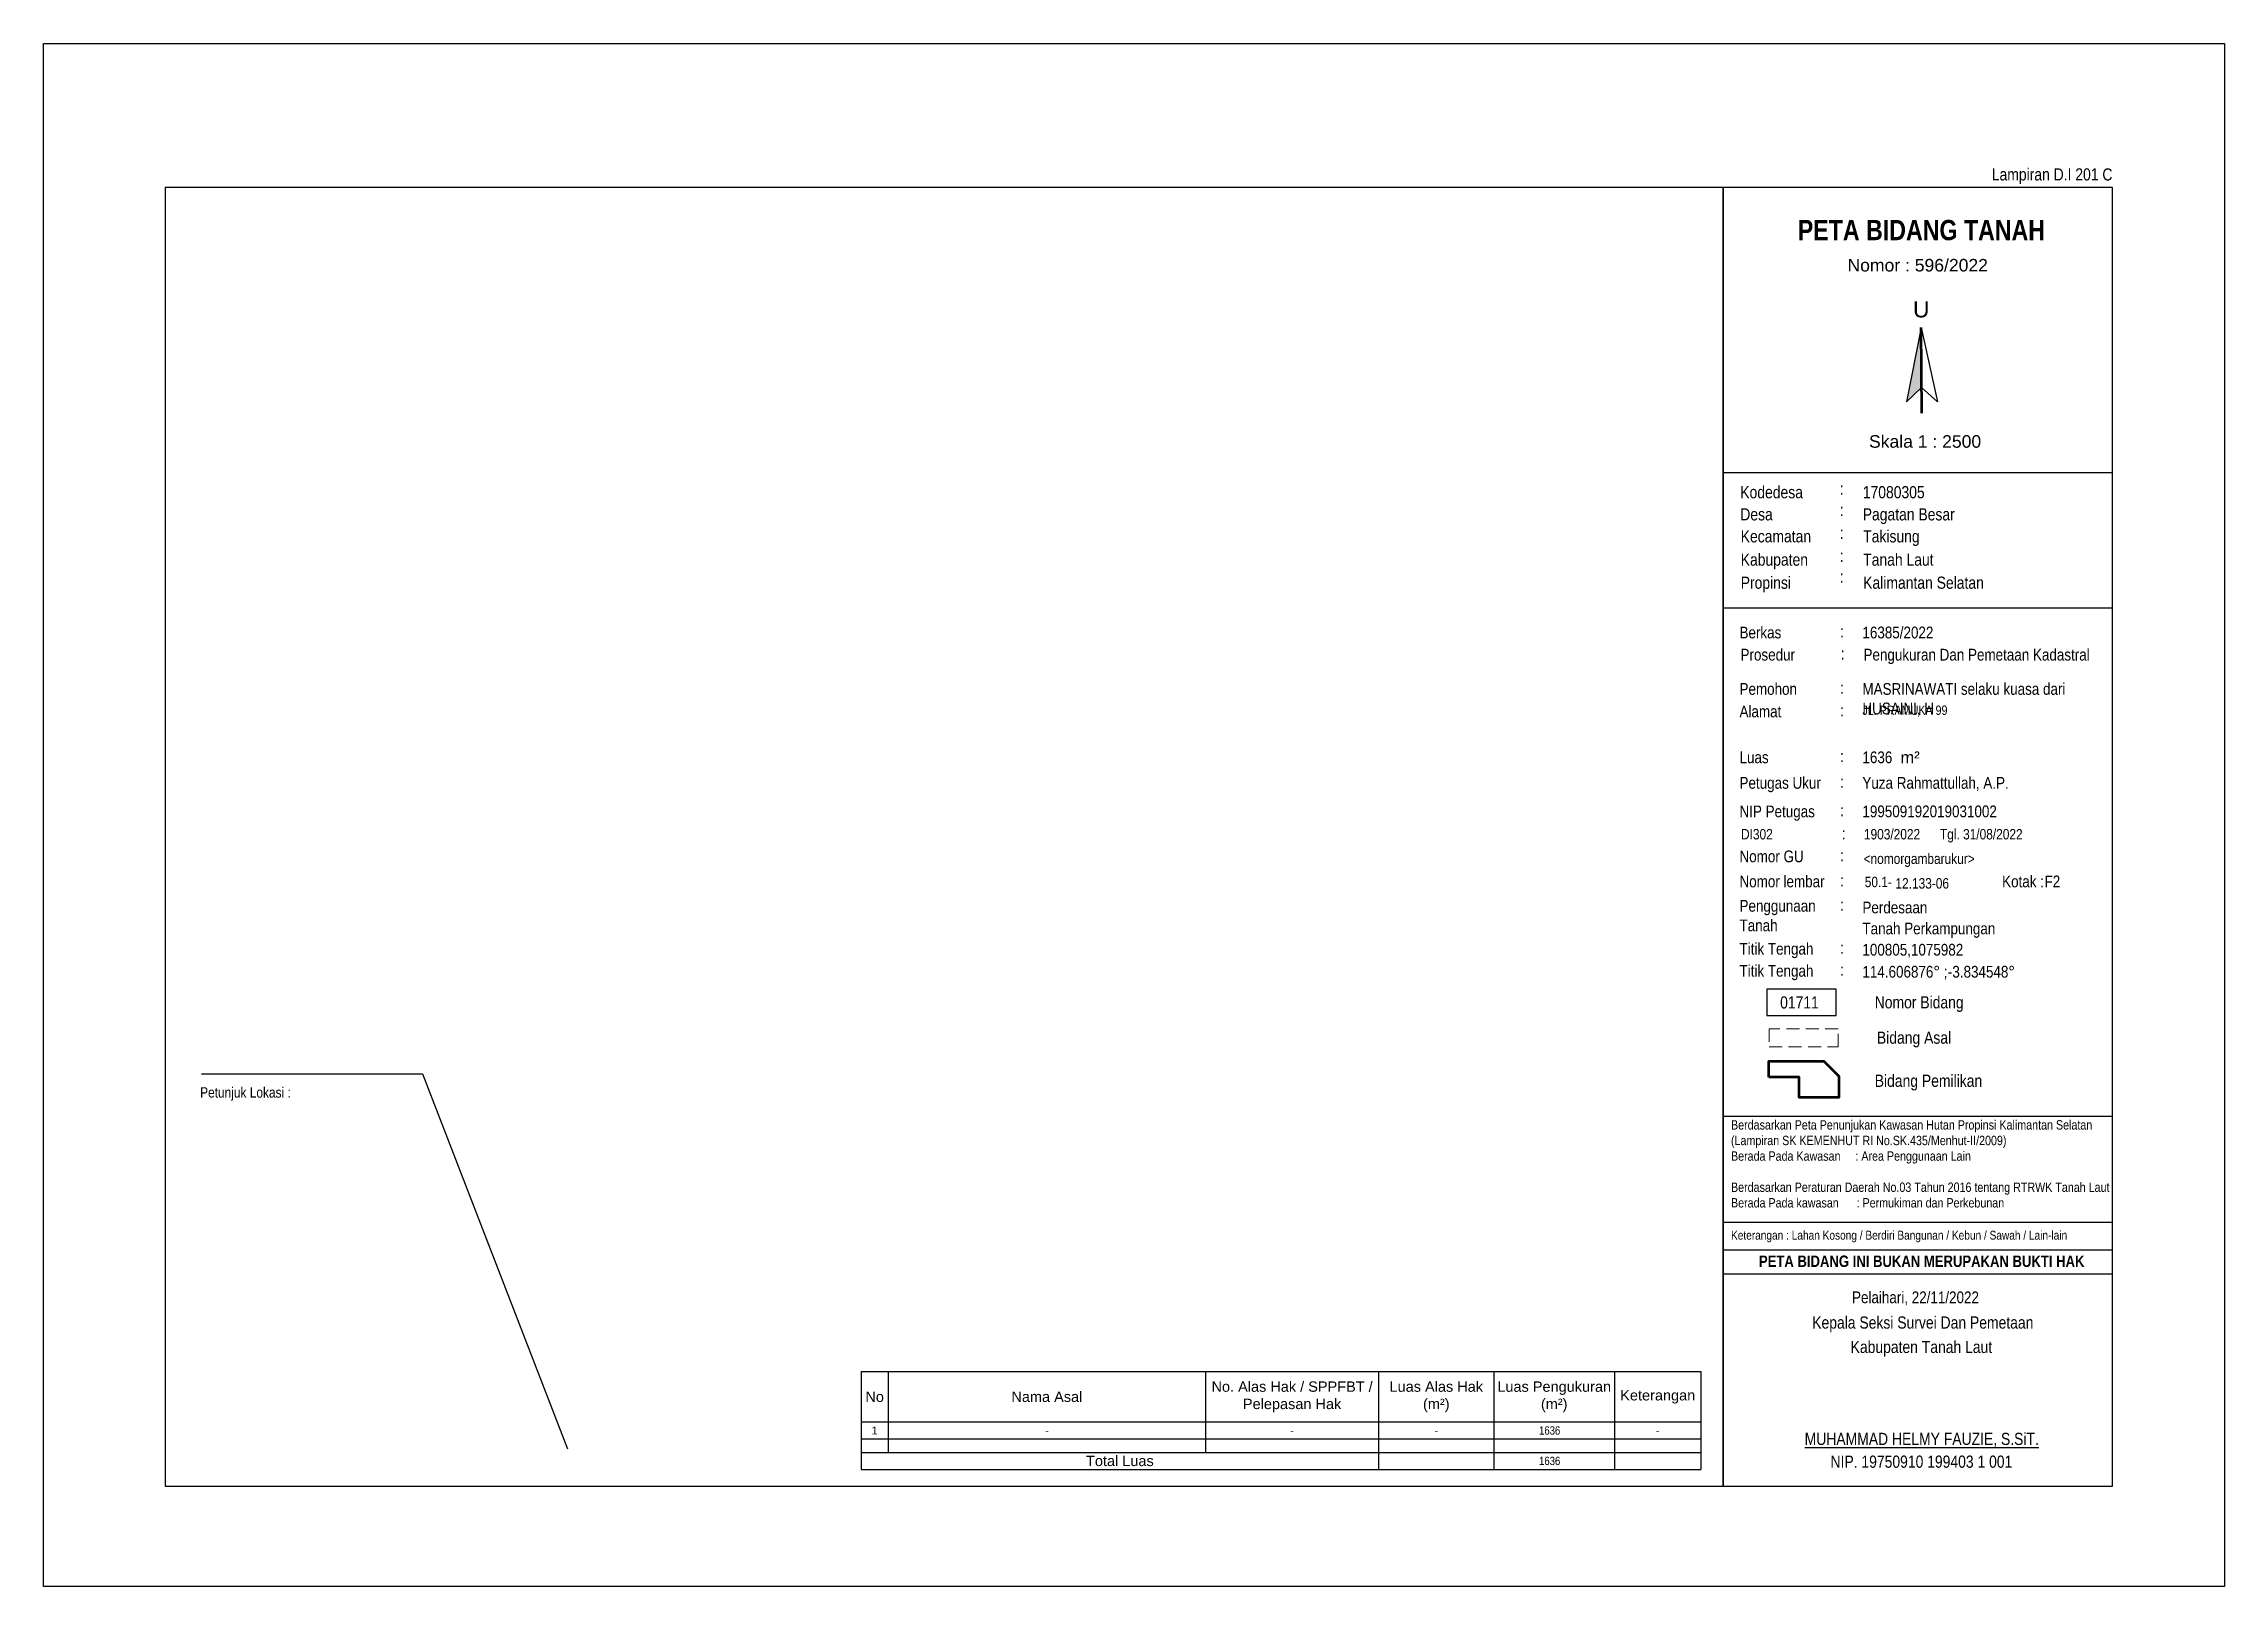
# Paper-space layout 'Peta Bidang A3' of a CAD drawing. Header units: inches, sheet in millimetres. Extents: x -6 to 414, y -18 to 279.
import ezdxf
from ezdxf.enums import TextEntityAlignment as Align

# ---------------------------------------------------------------- set-up
doc = ezdxf.new("R2010")
doc.units = ezdxf.units.IN
doc.linetypes.add('DASHED', pattern=[0.75, 0.5, -0.25])
doc.layers.add('Not Plotteable', color=7, linetype='Continuous', plot=False)
doc.styles.add('ARIAL', font='arial.ttf')
doc.styles.add('STYLE5', font='arial.ttf')

# ---------------------------------------------------------------- blocks, each defined once
blk = doc.blocks.new('*T24')
at = {"color": 0, "linetype": 'ByBlock', "lineweight": -2, "transparency": 16777216}
for p, q in [((0, 0), (161.75, 0)), ((0, 0), (0, -18.82)), ((5.2, 0), (5.2, -15.56)), ((66.33, 0), (66.33, -15.56)), ((99.67, 0), (99.67, -18.82)), ((121.87, 0), (121.87, -18.82)), ((145.1, 0), (145.1, -18.82)), ((161.75, 0), (161.75, -18.82)), ((0, -9.69), (161.75, -9.69)), ((0, -12.96), (161.75, -12.96)), ((0, -15.56), (161.75, -15.56)), ((0, -18.82), (161.75, -18.82))]:
    blk.add_line(p, q, dxfattribs=at)
at = {"color": 0, "transparency": 16777216, "attachment_point": 5, "style": 'ARIAL'}
for s, insert, char_height, width in [('No', (2.6, -4.84), 2, 4.8031), ('Nama Asal', (35.77, -4.84), 2, 60.7255), ('No. Alas Hak / SPPFBT / Pelepasan Hak', (83, -4.84), 2, 32.939), ('Luas Alas Hak\\P({\\C256;m²})', (110.77, -4.84), 2, 21.8035), ('Luas Pengukuran \\P({\\C256;m²})', (133.48, -4.84), 2, 22.8245), ('Keterangan', (153.42, -4.84), 2, 16.2512), ('1', (2.6, -11.32), 1.5, 4.6031), ('-', (35.77, -11.32), 1.5, 60.5255), ('-', (83, -11.32), 1.5, 32.739), ('-', (110.77, -11.32), 1.5, 21.6035), ('-', (153.42, -11.32), 1.5, 16.0512), ('Total Luas', (49.83, -17.19), 2, 99.0675)]:
    blk.add_mtext(s, dxfattribs=dict(at, insert=insert, char_height=char_height, width=width))

psp = doc.layouts.new('Peta Bidang A3')

# ---------------------------------------------------------------- hatches: boundary and pattern name
psp.add_hatch(color=256).paths.add_polyline_path([(356.01, 224.65), (353.17, 210.29), (356.1, 213.14)])

# ---------------------------------------------------------------- linework, layer by layer
for p, q in [((356.01, 224.65), (353.17, 210.29)), ((356.01, 224.65), (359.15, 210.29)), ((353.17, 210.29), (356.04, 213.08)), ((359.15, 210.29), (356.04, 213.08)), ((317.84, 196.7), (392.84, 196.7)), ((317.84, 170.67), (392.84, 170.67)), ((317.84, 72.81), (392.84, 72.81)), ((317.84, 52.4), (392.84, 52.4)), ((317.84, 47.05), (392.84, 47.05)), ((317.84, 42.41), (392.84, 42.41))]:
    psp.add_line(p, q)
at = {"linetype": 'Continuous', "lineweight": 53}
psp.add_line((356.13, 208.13), (356.01, 224.65), dxfattribs=at)
at = {"linetype": 'Continuous'}
psp.add_lwpolyline([(17.84, 1.54), (317.84, 1.54), (317.84, 251.54), (17.84, 251.54)], close=True, dxfattribs=at)
psp.add_lwpolyline([(317.84, 1.54), (392.84, 1.54), (392.84, 251.56), (317.84, 251.54)], close=True)
at = {"lineweight": 30}
psp.add_lwpolyline([(326.3, 92.16), (339.61, 92.16), (339.61, 97.24), (326.3, 97.24)], close=True, dxfattribs=at)
at = {"color": 252, "linetype": 'DASHED', "lineweight": 9, "ltscale": 5}
psp.add_lwpolyline([(326.73, 86.16), (340.04, 86.16), (340.04, 89.59), (326.73, 89.59)], close=True, dxfattribs=at)
psp.add_lwpolyline([(24.83, 80.92), (67.4, 80.92), (95.27, 8.73)])
at = {"lineweight": 53}
psp.add_lwpolyline([(326.66, 80.27), (326.66, 83.4), (337.23, 83.4), (340.17, 80.47), (340.17, 76.36), (332.53, 76.36), (332.53, 80.27), (326.66, 80.27)], dxfattribs=at)
at = {"layer": 'Not Plotteable', "color": 254}
psp.add_lwpolyline([(-5.6, -17.73), (-5.6, 279.27), (414.4, 279.27), (414.4, -17.73)], close=True, dxfattribs=at)

# ---------------------------------------------------------------- block references
psp.add_blockref('*T24', (151.85, 23.6))

# ---------------------------------------------------------------- texts
at = {"color": 7, "style": 'STYLE5'}
psp.add_text('U', height=3.12, dxfattribs=at).set_placement((356.01, 226.56), align=Align.CENTER)
for s, insert, char_height, width, attachment_point in [('{\\fArial Narrow|b0|i0|c0|p34;Lampiran D.I 201 C}', (392.84, 255.26), 2.3389, 31.653, 3), ('{\\fArial Narrow|b1|i0|c0|p34;PETA BIDANG TANAH}', (356.05, 243.35), 3.8982, 70.8347, 5), ('{\\fArial Narrow|b0|i0|c0|p34;Kodedesa}', (321.17, 194.08), 2.3389, 13.485, 1), ('{\\fArial Narrow|b0|i0|c0|p34;:}', (340.35, 194.76), 2.3389, 2.1167, 1), ('{\\fArial Narrow|b0|i0|c0|p34;17080305}', (344.76, 194.08), 2.3389, 46.1851, 1), ('{\\fArial Narrow|b0|i0|c0|p34;Desa}', (321.17, 189.82), 2.3389, 13.485, 1), ('{\\fArial Narrow|b0|i0|c0|p34;:}', (340.35, 190.65), 2.3389, 2.1167, 1), ('{\\fArial Narrow|b0|i0|c0|p34;Pagatan Besar}', (344.75, 189.82), 2.3389, 46.1851, 1), ('{\\fArial Narrow|b0|i0|c0|p34;Kecamatan}', (321.25, 185.59), 2.3389, 13.6484, 1), ('{\\fArial Narrow|b0|i0|c0|p34;:}', (340.35, 186.25), 2.3389, 2.2802, 1), ('{\\fArial Narrow|b0|i0|c0|p34;Takisung}', (344.84, 185.59), 2.3389, 46.3486, 1), ('{\\fArial Narrow|b0|i0|c0|p34;Kabupaten}', (321.25, 181.1), 2.3389, 13.6484, 1), ('{\\fArial Narrow|b0|i0|c0|p34;:}', (340.35, 181.84), 2.3389, 2.2802, 1), ('{\\fArial Narrow|b0|i0|c0|p34;Tanah Laut}', (344.84, 181.1), 2.3389, 46.3486, 1), ('{\\fArial Narrow|b0|i0|c0|p34;Propinsi}', (321.25, 176.66), 2.3389, 13.6484, 1), ('{\\fArial Narrow|b0|i0|c0|p34;:}', (340.35, 177.81), 2.3389, 2.2802, 1), ('{\\fArial Narrow|b0|i0|c0|p34;Kalimantan Selatan}', (344.84, 176.66), 2.3389, 46.3486, 1), ('{\\fArial Narrow|b0|i0|c0|p34;Berkas}', (321.02, 167.03), 2.2577, 13.0163, 1), ('{\\fArial Narrow|b0|i0|c0|p34;:}', (340.4, 167.24), 2.2577, 1.5493, 1), ('{\\fArial Narrow|b0|i0|c0|p34;16385/2022}', (344.69, 167.03), 2.2577, 48.1457, 1), ('{\\fArial Narrow|b0|i0|c0|p34;Prosedur}', (321.22, 162.76), 2.2577, 13.0163, 1), ('{\\fArial Narrow|b0|i0|c0|p34;:}', (340.53, 162.96), 2.2577, 1.5493, 1), ('{\\fArial Narrow|b0|i0|c0|p34;Pengukuran Dan Pemetaan Kadastral}', (344.9, 162.76), 2.2577, 47.9366, 1), ('{\\fArial Narrow|b0|i0|c0|p34;Pemohon}', (321.02, 156.16), 2.2577, 13.0163, 1), ('{\\fArial Narrow|b0|i0|c0|p34;:}', (340.4, 156.37), 2.2577, 1.5493, 1), ('{\\fArial Narrow|b0|i0|c0|p34;MASRINAWATI selaku kuasa dari HUSAINI, H}', (344.69, 156.16), 2.2577, 48.1457, 1), ('{\\fArial Narrow|b0|i0|c0|p34;Alamat}', (321.02, 151.84), 2.2577, 13.0163, 1), ('{\\fArial Narrow|b0|i0|c0|p34;:}', (340.4, 152.04), 2.2577, 1.5493, 1), ('{\\fArial Narrow|b0|i0|c0|p34;JL. PRAMUKA 99}', (344.69, 151.84), 1.8, 48.1457, 1), ('{\\fArial Narrow|b0|i0|c0|p34;Luas}', (321.02, 143), 2.2577, 13.0163, 1), ('{\\fArial Narrow|b0|i0|c0|p34;1636 \\fArial|b0|i0|c0|p34; m²}', (344.69, 143), 2.2577, 48.1457, 1), ('{\\fArial Narrow|b0|i0|c0|p34;:}', (340.4, 143.2), 2.2577, 1.5493, 1), ('{\\fArial Narrow|b0|i0|c0|p34;Petugas Ukur}', (321.02, 138.08), 2.2577, 22.3767, 1), ('{\\fArial Narrow|b0|i0|c0|p34;:}', (340.4, 138.28), 2.2577, 1.7071, 1), ('{\\fArial Narrow|b0|i0|c0|p34;Yuza Rahmattullah, A.P.}', (344.69, 138.08), 2.2577, 48.1457, 1), ('{\\fArial Narrow|b0|i0|c0|p34;NIP Petugas }', (321.02, 132.59), 2.2577, 22.3767, 1), ('{\\fArial Narrow|b0|i0|c0|p34;:}', (340.4, 132.79), 2.2577, 1.7071, 1), ('{\\fArial Narrow|b0|i0|c0|p34;199509192019031002}', (344.69, 132.59), 2.2577, 48.1457, 1), ('{\\fArial Narrow|b0|i0|c0|p34;DI302}', (321.31, 128.07), 2, 22.3767, 1), ('{\\fArial Narrow|b0|i0|c0|p34;:}', (340.72, 128.35), 2.2577, 1.7071, 1), ('{\\fArial Narrow|b0|i0|c0|p34;1903/2022}', (344.98, 128.07), 2, 47.8533, 1), ('{\\fArial Narrow|b0|i0|c0|p34;Tgl. 31/08/2022}', (359.62, 128.07), 2, 33.2194, 1), ('{\\fArial Narrow|b0|i0|c0|p34;Nomor GU}', (321.02, 123.93), 2.2577, 13.1741, 1), ('{\\fArial Narrow|b0|i0|c0|p34;:}', (340.4, 124.13), 2.2577, 1.7071, 1), ('{\\fArial Narrow|b0|i0|c0|p34;<nomorgambarukur>}', (344.92, 123.35), 2, 25.0727, 1), ('{\\fArial Narrow|b0|i0|c0|p34;Nomor lembar}', (321.02, 119.11), 2.2577, 19.8732, 1), ('{\\fArial Narrow|b0|i0|c0|p34;:}', (340.4, 119.31), 2.2577, 1.7071, 1), ('{\\fArial Narrow|b0|i0|c0|p34;50.1-}', (345.14, 118.88), 2, 19.8732, 1), ('{\\fArial Narrow|b0|i0|c0|p34;12.133-06}', (351.05, 118.61), 2, 24.8053, 1), ('{\\fArial Narrow|b0|i0|c0|p34;Kotak :}', (371.6, 119.11), 2.2577, 19.8732, 1), ('{\\fArial Narrow|b0|i0|c0|p34;F2}', (379.76, 119.11), 2.2577, 48.1457, 1), ('{\\fArial Narrow|b0|i0|c0|p34;Penggunaan Tanah}', (321.02, 114.41), 2.2577, 19.8732, 1), ('{\\fArial Narrow|b0|i0|c0|p34;:}', (340.4, 114.62), 2.2577, 1.7071, 1), ('{\\fArial Narrow|b0|i0|c0|p34;Perdesaan}', (344.69, 114.09), 2.2577, 48.1457, 1), ('{\\fArial Narrow|b0|i0|c0|p34;Tanah Perkampungan}', (344.69, 110.05), 2.2577, 48.1457, 1), ('{\\fArial Narrow|b0|i0|c0|p34;Titik Tengah}', (321.02, 106.14), 2.2577, 19.8732, 1), ('{\\fArial Narrow|b0|i0|c0|p34;:}', (340.4, 106.34), 2.2577, 1.7071, 1), ('{\\fArial Narrow|b0|i0|c0|p34;100805,1075982}', (344.69, 105.96), 2.2577, 48.1457, 1), ('{\\fArial Narrow|b0|i0|c0|p34;Titik Tengah}', (321.02, 101.9), 2.2577, 19.8732, 1), ('{\\fArial Narrow|b0|i0|c0|p34;:}', (340.4, 102.1), 2.2577, 1.7071, 1), ('{\\fArial Narrow|b0|i0|c0|p34;114.606876%%D ;}', (344.69, 101.72), 2.2577, 48.1457, 1), ('{\\fArial Narrow|b0|i0|c0|p34;-3.834548%%D}', (361.15, 101.72), 2.2577, 48.1457, 1), ('{\\fArial Narrow|b0|i0|c0|p34;01711}', (332.57, 94.67), 2.3389, 27.0372, 5), ('{\\fArial Narrow|b0|i0|c0|p34;Nomor Bidang}', (347.06, 95.88), 2.3389, 27.0372, 1), ('{\\fArial Narrow|b0|i0|c0|p34;Bidang Asal}', (347.48, 89.07), 2.3389, 27.0372, 1), ('{\\fArial Narrow|b0|i0|c0|p34;Bidang Pemilikan}', (347.06, 80.77), 2.3389, 27.0372, 1), ('{\\fArial Narrow|b0|i0|c0|p34;Petunjuk Lokasi :}', (24.55, 78.36), 2, 70.9577, 1), ('{\\fArial Narrow|b0|i0|c0|p34;Berdasarkan Peta Penunjukan Kawasan Hutan Propinsi Kalimantan Selatan (Lampiran SK KEMENHUT RI No.SK.435/Menhut-II/2009)\\PBerada Pada Kawasan     : Area Penggunaan Lain\\P\\PBerdasarkan Peraturan Daerah No.03 Tahun 2016 tentang RTRWK Tanah Laut Berada Pada kawasan      : Permukiman dan Perkebunan^I\\P\\P^I}', (319.38, 72.01), 1.8, 73.4531, 1), ('{\\fArial Narrow|b0|i0|c0|p34;Keterangan : Lahan Kosong / Berdiri Bangunan / Kebun / Sawah / Lain-lain}', (319.38, 50.72), 1.7, 70.9577, 1), ('\\pi2.61459;{\\fArial Narrow|b1|i0|c0|p34;PETA BIDANG INI BUKAN MERUPAKAN BUKTI HAK}', (322.14, 45.96), 2.2, 67.7476, 1), ('{\\fArial Narrow|b0|i0|c0|p34;Pelaihari, 22/11/2022}', (342.69, 39.04), 2.2577, 57.5089, 1), ('{\\fArial Narrow|b0|i0|c0|p34;Kepala Seksi Survei Dan Pemetaan}', (356.32, 32.71), 2.3389, 69.7267, 5), ('{\\fArial Narrow|b0|i0|c0|p34;Kabupaten Tanah Laut}', (356.05, 28.01), 2.3389, 70.8348, 5), ('{\\fArial Narrow|b0|i0|c0|p34;1636}', (282.42, 13.08), 1.6, 48.1457, 1), ('{\\fArial Narrow|b0|i0|c0|p34;\\LMUHAMMAD HELMY FAUZIE, S.SiT.}', (356.12, 10.44), 2.3389, 70.9703, 5), ('{\\fArial Narrow|b0|i0|c0|p34;1636}', (282.42, 7.22), 1.6, 48.1457, 1), ('{\\fArial Narrow|b0|i0|c0|p34;NIP. 19750910 199403 1 001}', (356.05, 6.26), 2.3389, 70.8348, 5)]:
    psp.add_mtext(s, dxfattribs=dict(insert=insert, char_height=char_height, width=width, attachment_point=attachment_point))
at = {"char_height": 2.4188, "attachment_point": 2, "rotation": 360, "style": 'ARIAL'}
for s, insert, width in [('Nomor : 596/2022', (355.34, 237.82), 75), ('Skala 1 : 2500', (356.76, 203.89), 40.2305)]:
    psp.add_mtext(s, dxfattribs=dict(at, insert=insert, width=width))

doc.saveas('drawing.dxf')
